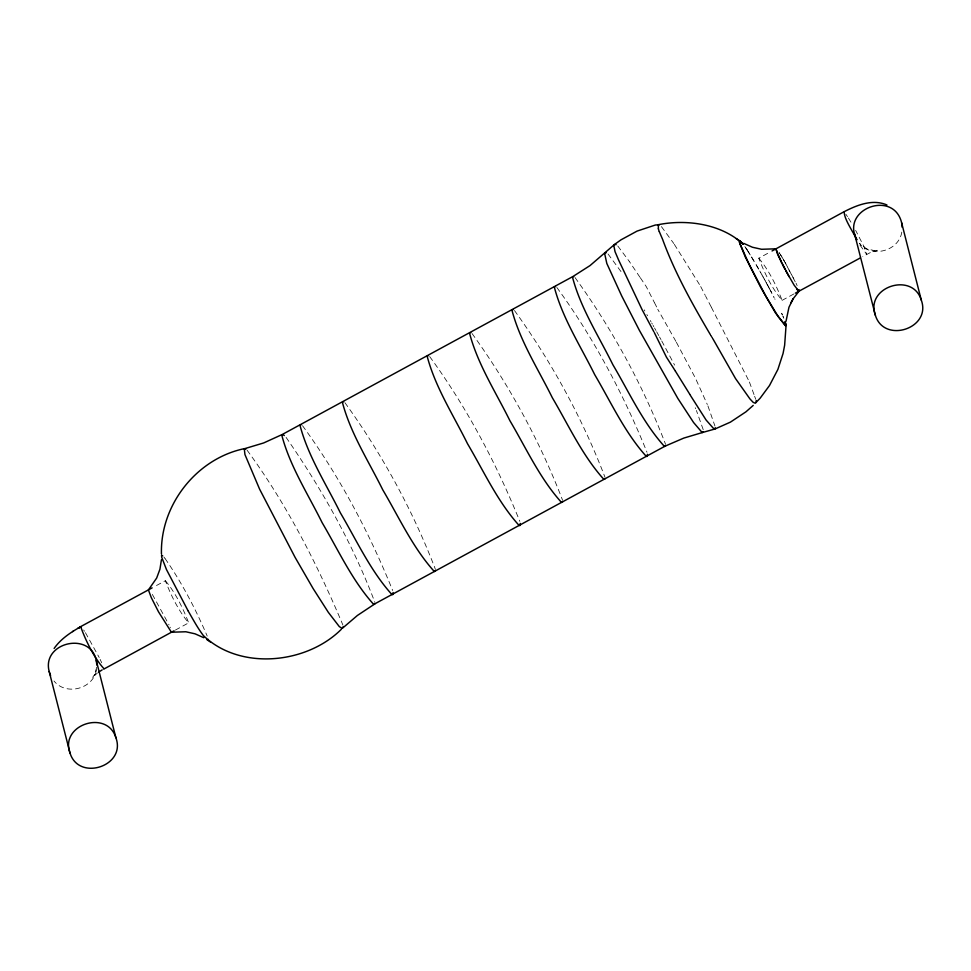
<?xml version="1.0" encoding="UTF-8"?>
<svg xmlns="http://www.w3.org/2000/svg" width="971" height="971" viewBox="0 0 971 971"><rect width="100%" height="100%" fill="white"/><g stroke="black" fill="none" stroke-linecap="round" stroke-linejoin="round"><path stroke-width="0.73" stroke-dasharray="4.86 3.64" d="M703.222 429.68L696.413 410.49M96.784 667.162L94.163 675.513L94.745 674.578L92.33 677.709L97.391 673.012M96.445 669.784C93.459 688.925 66.028 696.134 53.988 680.999M901.804 232.093C898.83 251.234 871.388 258.444 859.347 243.296L866.545 248.819L875.114 250.773L873.475 250.797L877.286 250.324L870.477 252.496L862.782 256.599M165.361 580.707C175.205 592.322 183.07 608.137 188.653 622.86C178.81 611.232 170.945 595.429 165.361 580.707L154.777 586.448M758.788 258.201C768.631 269.817 776.497 285.632 782.08 300.355C772.236 288.727 764.371 272.912 758.788 258.201L770.731 251.695M175.387 630.082L188.653 622.86M782.08 300.355L793.987 293.897M608.016 253.965L622.362 273.421M617.774 245.979L629.099 261.126M247.071 450.192C286.457 503.791 317.226 564.005 342.945 625.13M575.026 277.56C611.997 328.744 643.045 385.451 665.608 444.415M556.832 287.452C593.718 337.957 623.564 394.311 646.989 452.255M514.448 310.489C551.407 361.661 582.466 418.38 605.018 477.344M472.052 333.526C509.022 384.698 540.07 441.417 562.634 500.381M429.668 356.563C466.553 407.067 496.399 463.41 519.825 521.366M344.887 402.637C381.858 453.809 412.906 510.528 435.469 569.492M302.503 425.674C339.389 476.166 369.235 532.521 392.66 590.477M661.421 226.619L673.813 243.539M286.081 437.375C321.559 488.656 352.922 544.015 374.891 602.421M163.832 556.953L164.949 558.361M639.974 277.281L629.22 261.308M165.07 558.531C181.856 582.697 195.656 609.023 207.187 636.054M640.399 277.852L646.358 286.785L654.272 302.333M755.778 399.348L754.613 396.241M845.862 214.227L847.489 216.606M744.878 246.537L745.303 247.253M745.582 247.678L746.031 248.333M745.679 247.702L747.112 249.972M83.664 629.985L84.513 631.259M779.749 253.577L779.13 252.642L780.004 253.965M746.238 248.527L748.071 251.465M747.087 249.826L750.789 255.786M152.338 594.398L169.063 624.911M780.453 254.669L781.922 257.024M748.398 251.975L749.394 253.565M780.417 254.608L781.121 255.737M848.423 218.038L851.458 223.014M85.436 632.691L99.188 657.464M749.746 254.123L750.267 254.96M674.323 244.352L700.479 286.142M860.003 245.117L866.751 254.451L863.935 246.5L855.645 230.37M781.886 256.963L784.604 261.527M751.445 256.878L755.377 263.457M751.772 257.436L759.832 271.067M756.166 264.78L759.371 270.254M783.488 259.633L795.431 281.893M646.868 314.555L647.56 315.733M785.151 262.473L796.851 284.976M650.315 320.527L650.995 321.729M644.234 309.87L644.89 311.023M651.687 322.942L652.378 324.144M654.43 302.624L657.355 308.353M653.082 325.406L653.799 326.669M654.515 327.931L655.935 330.468M759.795 271.006L760.779 272.778M656.639 331.73L658.787 335.602M760.73 272.693L761.968 274.927M762.041 275.048L763.157 277.063M763.036 276.844L764.347 279.247M711.16 306.885L705.699 296.276M659.515 336.925L660.984 339.583M764.213 279.005L765.16 280.716M711.318 307.176L748.762 380.668M765.233 280.85L766.362 282.937M661.712 340.918L674.602 365.108M766.24 282.707L767.175 284.418M767.041 284.187L767.782 285.535M767.442 284.916L767.976 285.911M767.843 285.668L768.583 287.028M700.686 286.542L705.31 295.487M768.449 286.785L769.178 288.144M769.056 287.914L769.578 288.885M769.651 289.03L770.379 290.378M770.246 290.135L770.78 291.13M770.84 291.264L771.168 291.883M771.035 291.64L771.375 292.259M771.229 292.016L771.763 293.011M675.889 341.355L657.743 309.276M771.629 292.769L771.957 293.388M676.386 342.302L695.442 378.192L707.325 404.519M773.571 296.495L773.899 297.126M773.766 296.871L774.093 297.502M774.724 298.752L775.04 299.359M100.122 659.37L101.7 662.768M749.406 382.028L754.601 396.144M796.038 283.204L797.118 285.571M781.655 313.257L782.444 315.053M781.789 313.572L782.31 314.762M695.236 407.747L695.637 408.67M707.92 405.902L714.947 426.038M170.059 627.145L170.35 627.812M782.869 316.085L783.257 317.007M783.099 316.643L783.476 317.541M783.427 317.444L783.767 318.27"/><path stroke-width="1.46" d="M658.35 228.78L659.127 231.389M786 326.305L784.641 345.227L783.063 353.48L777.892 369.405L769.505 385.523L760.087 398.268L755.256 403.232L753.095 402.285L749.928 398.899L735.545 378.581L712.811 338.661M161.453 553.968C160.081 505.406 196.021 459.162 243.575 448.82M161.429 559.757L159.936 569.212L156.671 578.036L148.417 589.919L151.33 597.699L158.504 611.803L171.394 632.218L185.862 631.769L195.025 633.82L203.776 637.704M786.012 321.304L788.974 307.237L793.246 298.595L790.892 302.794M343.139 626.805L341.95 628.334L339.267 626.55L328.344 612.361L313.087 588.499L295.05 557.293L259.597 489.153L244.947 454.562L244.279 448.772L263.651 442.958L282.173 434.523L572.902 276.529L590.052 265.569L614.449 244.51L616.124 244.668M658.326 224.689C686.388 219.045 721.295 223.803 743.131 244.17M702.895 431.646L702.142 432.593L714.996 428.988L730.423 422.13L745.922 411.838L753.217 405.417M658.374 228.683L658.326 224.896M756.069 402.492L756.239 400.562M152.131 587.88L80.69 626.611C85.642 640.836 94.673 658.617 103.861 668.582M374.927 603.828L357.389 615.48L342.642 628.091M435.506 570.912L434.304 571.506C412.736 547.583 399.045 517.409 382.744 489.797C368.592 461.152 350.531 433.357 342.387 402.297L343.588 401.691M562.67 501.801L561.456 502.395C539.9 478.472 526.209 448.299 509.909 420.698C495.744 392.041 477.696 364.259 469.539 333.187L470.753 332.58M605.067 478.764L603.853 479.358C582.284 455.435 568.593 425.262 552.293 397.661C538.14 369.004 520.08 341.222 511.935 310.15L513.149 309.543M665.645 445.835L373.714 604.435C352.145 580.512 338.466 550.339 322.166 522.726C308.001 494.069 289.953 466.286 281.796 435.214L283.01 434.62L284.309 435.566M793.137 298.801L798.939 291.312L798.769 289.759M785.733 270.666L794.181 285.219L798.939 291.312L798.72 289.589M743.665 243.345L752.416 247.241L761.58 249.28L775.975 248.807L777.383 253.917M54.133 648.446C60.748 638.918 70.665 632.412 80.593 626.781L78.056 628.213L81.224 626.865M341.404 629.22C306.593 664.067 240.019 670.815 203.352 635.544C197.55 627.861 193.011 619.328 188.192 611.014M775.865 248.794L781.606 262.789M98.532 672.187L102.173 669.881M72.582 631.599L73.408 631.065M772.054 250.967L843.665 211.945C856.689 205.221 872.468 198.679 886.948 204.978M103.776 669.104L174.064 630.81M795.31 293.181L860.136 258.031M244.534 448.602L245.881 449.148M573.727 276.626L572.514 277.221C580.67 308.293 598.719 336.075 612.883 364.732C629.184 392.345 642.863 422.506 664.431 446.429L683.79 438.091L702.203 432.593L693.585 422.519L677.831 398.413L639.416 330.407L621.695 295.924L606.814 263.444L604.787 254.159L605.127 252.642L606.341 252.678M555.533 286.518L554.32 287.113C562.464 318.185 580.524 345.967 594.689 374.624C610.99 402.225 624.669 432.398 646.237 456.321L647.062 456.419L647.414 454.307M428.369 355.617L427.155 356.223C435.311 387.283 453.36 415.078 467.524 443.735C483.825 471.336 497.504 501.509 519.072 525.432L519.91 525.529L520.25 523.418M301.204 424.728L299.99 425.334C308.147 456.394 326.195 484.189 340.36 512.834C356.66 540.446 370.339 570.62 391.908 594.543L392.745 594.64L393.085 592.528M798.939 291.312L797.956 290.596M207.745 640.217L208.17 639.343M740.023 241.063L741.468 242.265M785.624 325.698L785.891 324.52L785.624 325.928L778.341 316.825L766.228 296.871M785.466 325.613L775.501 312.929L760.694 287.331L749.697 265.641L739.732 243.223L745.376 257.181L765.985 296.434M736.188 238.575L740.57 241.403M206.884 639.622L210.622 642.159M844.2 212.212C844.515 219.786 852.987 231.547 856.895 239.813C840.024 209.129 893.538 189.224 901.634 222.784L921.273 300.051C931.784 328.404 884.132 344.001 875.393 315.344C864.87 286.991 912.534 271.394 921.273 300.051M659.491 224.762L655.376 225.017L637.073 231.098L620.967 239.849L614.376 244.571L613.927 246.076L615.031 251.647L618.563 259.937L642.037 309.543L653.884 331.766M162.667 555.679L161.55 555.242L161.708 557.281L166.502 569.613L188.071 610.795M741.771 242.592L743.131 244.267M796.73 289.018L797.397 289.916M671.289 364.732L666.422 357.122L654.418 332.786M671.871 365.557L675.367 371.08M710.371 334.667C692.359 304.044 674.796 272.802 662.574 239.315M710.857 335.456L711.355 336.269M711.852 337.071L712.338 337.872M675.452 371.225L689.871 394.432M789.071 276.674L777.832 254.924M659.321 231.717L662.428 238.963M784.884 269.076L782.383 264.33M690.199 395.076L706.099 420.03L713.26 428.162L714.923 429.012L715.299 427.75M115.901 737.742C107.162 709.085 59.51 724.682 70.021 753.035C78.76 781.691 126.424 766.095 115.901 737.742L96.275 660.474C90.327 631.053 41.474 642.353 49.181 671.507L70.021 753.035M50.577 675.646L49.181 671.507M785.66 323.525L785.041 321.595L785.867 324.363M739.671 242.884L739.586 242.592M854.541 233.817L875.393 315.344M901.634 222.784L902.217 227.348M96.275 660.474L96.845 665.038M739.429 241.512L739.489 242.349L739.429 241.512"/></g></svg>
